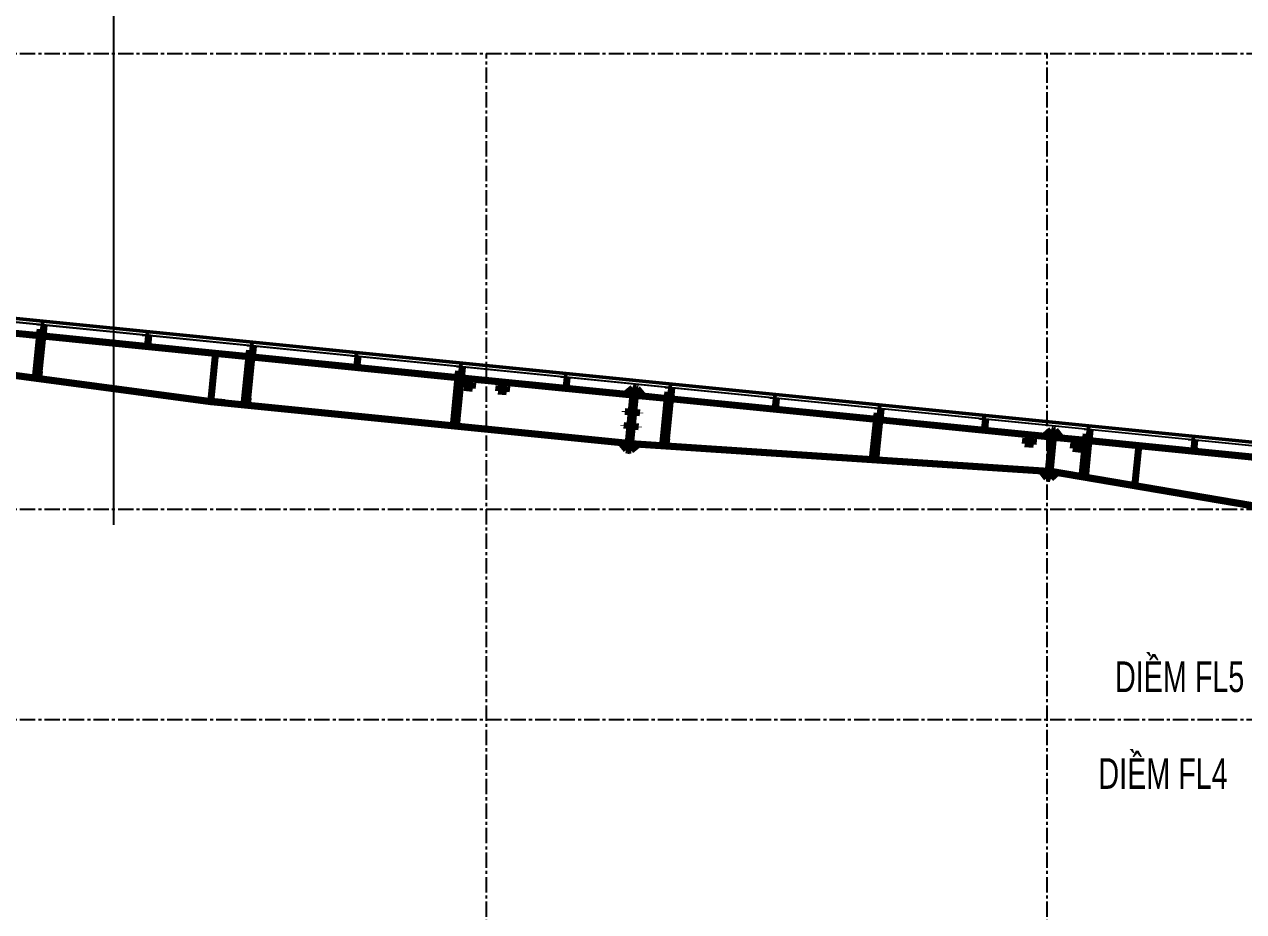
# Model space of a CAD drawing. Header units: inches. Extents: x 2 to 32666, y -5537 to 22.
# Drawn here: x 13998.2 to 14097.6, y -3863.9 to -3791.6 of the extents above; entities that cross this region are included whole.
import ezdxf

# ---------------------------------------------------------------- set-up
doc = ezdxf.new("R2010")
doc.units = ezdxf.units.IN
doc.header["$MEASUREMENT"] = 0
doc.linetypes.add('CENTER', pattern=[2, 1.25, -0.25, 0.25, -0.25])
for name, color, linetype in [('2', 2, 'Continuous'), ('3', 3, 'Continuous'), ('8', 8, 'Continuous'), ('9', 9, 'Continuous'), ('Tim truc', 8, 'Continuous')]:
    doc.layers.add(name, color=color, linetype=linetype)
doc.styles.add('ST1H', font='vnshxh.shx', dxfattribs={"width": 0.7})

msp = doc.modelspace()

# ---------------------------------------------------------------- hatches: boundary and pattern name
at = {"layer": '2'}
for points in [[(14047.9128, -3821.5941), (14047.799, -3821.5827), (14047.8138, -3821.4349), (14047.9275, -3821.4463)], [(14048.0265, -3821.6055), (14047.9128, -3821.5941), (14047.9275, -3821.4463), (14048.0413, -3821.4576)], [(14047.7763, -3822.9587), (14047.6626, -3822.9473), (14047.6774, -3822.7995), (14047.7911, -3822.8109)], [(14047.8445, -3822.2764), (14047.7308, -3822.265), (14047.7456, -3822.1172), (14047.8593, -3822.1286)], [(14047.89, -3822.9701), (14047.7763, -3822.9587), (14047.7911, -3822.8109), (14047.9048, -3822.8223)], [(14047.9583, -3822.2878), (14047.8445, -3822.2764), (14047.8593, -3822.1286), (14047.973, -3822.1399)], [(14047.5944, -3824.7782), (14047.4806, -3824.7668), (14047.4954, -3824.619), (14047.6091, -3824.6304)], [(14047.7081, -3824.7896), (14047.5944, -3824.7782), (14047.6091, -3824.6304), (14047.7229, -3824.6418)], [(14082.0283, -3825.0056), (14081.9373, -3824.9965), (14081.9521, -3824.8487), (14082.0431, -3824.8578)], [(14082.1193, -3825.0147), (14082.0283, -3825.0056), (14082.0431, -3824.8578), (14082.1341, -3824.8669)], [(14047.5261, -3825.4605), (14047.4124, -3825.4492), (14047.4272, -3825.3013), (14047.5409, -3825.3127)], [(14047.6398, -3825.4719), (14047.5261, -3825.4605), (14047.5409, -3825.3127), (14047.6546, -3825.3241)], [(14081.9601, -3825.688), (14081.8691, -3825.6789), (14081.8839, -3825.531), (14081.9749, -3825.5401)], [(14082.0511, -3825.6971), (14081.9601, -3825.688), (14081.9749, -3825.5401), (14082.0659, -3825.5492)], [(14047.4579, -3826.1428), (14047.3442, -3826.1315), (14047.359, -3825.9836), (14047.4727, -3825.995)], [(14047.5716, -3826.1542), (14047.4579, -3826.1428), (14047.4727, -3825.995), (14047.5864, -3826.0064)], [(14081.7554, -3827.7349), (14081.6644, -3827.7258), (14081.6792, -3827.578), (14081.7702, -3827.5871)], [(14081.8464, -3827.744), (14081.7554, -3827.7349), (14081.7702, -3827.5871), (14081.8612, -3827.5962)], [(14081.6872, -3828.4172), (14081.5962, -3828.4081), (14081.611, -3828.2603), (14081.702, -3828.2694)], [(14081.7781, -3828.4263), (14081.6872, -3828.4172), (14081.702, -3828.2694), (14081.7929, -3828.2785)]]:
    msp.add_hatch(color=256, dxfattribs=at).paths.add_polyline_path(points, flags=17)

# ---------------------------------------------------------------- linework, layer by layer
at = {"layer": '2', "lineweight": 100}
for p, q in [((13982.6199, -3815.3232), (13999.3934, -3817.0006)), ((13982.6244, -3815.2777), (13999.3979, -3816.9551)), ((13999.0712, -3820.2227), (13999.4485, -3816.4491)), ((13999.7184, -3816.4843), (13999.3258, -3820.4103)), ((13999.3648, -3820.1573), (13999.6851, -3816.9551)), ((13999.4477, -3816.4572), (13999.7184, -3816.4843)), ((13999.4485, -3816.4491), (13999.7328, -3816.4775)), ((13999.5031, -3816.1616), (13999.5116, -3816.0763)), ((13999.5116, -3816.1624), (13999.5031, -3816.1616)), ((13999.5116, -3816.0763), (13999.7789, -3816.103)), ((13999.5193, -3816.0857), (13999.5116, -3816.1624)), ((13999.7695, -3816.1107), (13999.5193, -3816.0857)), ((13999.6822, -3816.9835), (14012.639, -3818.2792)), ((13999.6851, -3816.9551), (13999.7695, -3816.1107)), ((13999.6851, -3816.9551), (13999.9864, -3816.9852)), ((13999.7789, -3816.103), (13999.6944, -3816.9474)), ((13999.6944, -3816.9474), (13999.9787, -3816.9758)), ((13999.7023, -3816.6448), (13999.716, -3816.6462)), ((13999.7334, -3816.1846), (13999.7044, -3816.4747)), ((13999.7618, -3816.1875), (13999.7334, -3816.1846)), ((13999.902, -3816.9681), (13999.8926, -3816.9758)), ((13999.9787, -3816.9758), (13999.9864, -3816.899)), ((13999.9864, -3816.899), (13999.9864, -3816.899)), ((13999.9864, -3816.899), (13999.9864, -3816.899)), ((13999.9864, -3816.899), (13999.995, -3816.8999)), ((13999.9864, -3816.9852), (13999.995, -3816.8999)), ((14008.032, -3817.0145), (14008.0405, -3816.9292)), ((14008.0405, -3816.9292), (14008.3078, -3816.9559)), ((14008.0482, -3816.9386), (14008.0405, -3817.0153)), ((14008.2984, -3816.9636), (14008.0482, -3816.9386)), ((14008.214, -3817.8079), (14008.2984, -3816.9636)), ((14008.3078, -3816.9559), (14008.2233, -3817.8003)), ((13979.4673, -3817.8334), (14013.3766, -3822.3729)), ((13979.4734, -3817.7881), (14013.3827, -3822.3276)), ((13999.6777, -3817.029), (14012.6344, -3818.3247)), ((14008.0405, -3817.0153), (14008.032, -3817.0145)), ((14008.2623, -3817.0375), (14008.1827, -3817.8336)), ((14008.2111, -3817.8364), (14008.214, -3817.8079)), ((14008.214, -3817.8079), (14008.5153, -3817.8381)), ((14008.2233, -3817.8003), (14008.5076, -3817.8287)), ((14008.2907, -3817.0404), (14008.2623, -3817.0375)), ((14008.4309, -3817.821), (14008.4215, -3817.8287)), ((14008.5076, -3817.8287), (14008.5153, -3817.7519)), ((14008.5153, -3817.7519), (14008.5153, -3817.7519)), ((14008.5153, -3817.7519), (14008.5153, -3817.7519)), ((14008.5153, -3817.7519), (14008.5238, -3817.7528)), ((14008.5153, -3817.8381), (14008.5238, -3817.7528)), ((14016.5609, -3817.8674), (14016.5694, -3817.7821)), ((14016.5694, -3817.8682), (14016.5609, -3817.8674)), ((14016.5694, -3817.7821), (14016.8367, -3817.8088)), ((14016.5771, -3817.7915), (14016.5694, -3817.8682)), ((14016.8273, -3817.8165), (14016.5771, -3817.7915)), ((14016.7428, -3818.6608), (14016.8273, -3817.8165)), ((14016.8367, -3817.8088), (14016.7522, -3818.6532)), ((14016.7912, -3817.8904), (14016.7621, -3818.1816)), ((14016.8196, -3817.8933), (14016.7912, -3817.8904)), ((14012.639, -3818.2792), (14012.6344, -3818.3247)), ((14012.639, -3818.2792), (14012.6344, -3818.3247)), ((14012.6344, -3818.3247), (14016.4512, -3818.7064)), ((14012.639, -3818.2792), (14016.4557, -3818.6609)), ((14013.3685, -3822.3262), (14013.7574, -3818.437)), ((14013.3969, -3822.329), (14013.7859, -3818.4398)), ((14013.7859, -3818.4398), (14013.7574, -3818.437)), ((14016.0807, -3822.411), (14016.5062, -3818.1561)), ((14016.7761, -3818.1906), (14016.3366, -3822.5855)), ((14016.3771, -3822.3183), (14016.7428, -3818.6608)), ((14016.5054, -3818.1635), (14016.7761, -3818.1906)), ((14016.5062, -3818.1561), (14016.7905, -3818.1845)), ((14016.7355, -3818.7348), (14033.5089, -3820.4121)), ((14016.74, -3818.6893), (14033.5135, -3820.3666)), ((14016.7428, -3818.6608), (14017.0442, -3818.691)), ((14016.7522, -3818.6532), (14017.0365, -3818.6816)), ((14016.7614, -3818.338), (14016.775, -3818.3393)), ((14016.9598, -3818.6739), (14016.9504, -3818.6816)), ((14017.0365, -3818.6816), (14017.0442, -3818.6048)), ((14017.0442, -3818.6048), (14017.0442, -3818.6048)), ((14017.0442, -3818.6048), (14017.0442, -3818.6048)), ((14017.0442, -3818.6048), (14017.0527, -3818.6057)), ((14017.0442, -3818.691), (14017.0527, -3818.6057)), ((14025.0898, -3818.7202), (14025.0983, -3818.635)), ((14025.0983, -3818.7211), (14025.0898, -3818.7202)), ((14025.0983, -3818.635), (14025.3656, -3818.6617)), ((14025.106, -3818.6443), (14025.0983, -3818.7211)), ((14025.3562, -3818.6694), (14025.106, -3818.6443)), ((14025.3201, -3818.7433), (14025.2405, -3819.5393)), ((14025.2717, -3819.5137), (14025.3562, -3818.6694)), ((14025.3656, -3818.6617), (14025.2811, -3819.506)), ((14025.3485, -3818.7462), (14025.3201, -3818.7433)), ((13999.3644, -3820.4487), (13999.4213, -3819.8801)), ((13999.4213, -3819.8801), (13999.3928, -3819.8773)), ((14025.2689, -3819.5422), (14025.2717, -3819.5137)), ((14025.2717, -3819.5137), (14025.5731, -3819.5439)), ((14025.2811, -3819.506), (14025.5654, -3819.5345)), ((14025.4887, -3819.5268), (14025.4793, -3819.5345)), ((14025.5654, -3819.5345), (14025.5731, -3819.4577)), ((14025.5731, -3819.4577), (14025.5731, -3819.4577)), ((14025.5731, -3819.4577), (14025.5731, -3819.4577)), ((14025.5731, -3819.4577), (14025.5816, -3819.4586)), ((14025.5731, -3819.5439), (14025.5816, -3819.4586)), ((14033.1385, -3824.1168), (14033.564, -3819.8618)), ((14033.8339, -3819.8963), (14033.3944, -3824.2913)), ((14033.5632, -3819.8693), (14033.8339, -3819.8963)), ((14033.564, -3819.8618), (14033.8483, -3819.8903)), ((14033.6187, -3819.5731), (14033.6272, -3819.4878)), ((14033.6272, -3819.574), (14033.6187, -3819.5731)), ((14033.6272, -3819.4878), (14033.8944, -3819.5146)), ((14033.6349, -3819.4972), (14033.6272, -3819.574)), ((14033.8851, -3819.5222), (14033.6349, -3819.4972)), ((14033.8006, -3820.3666), (14033.8851, -3819.5222)), ((14033.8944, -3819.5146), (14033.81, -3820.3589)), ((14033.849, -3819.5962), (14033.8198, -3819.8874)), ((14033.8774, -3819.599), (14033.849, -3819.5962)), ((13999.3418, -3820.2497), (13999.0712, -3820.2227)), ((13999.3258, -3820.4103), (13999.3394, -3820.4117)), ((13999.336, -3820.4459), (13999.3648, -3820.1573)), ((13999.3644, -3820.4487), (13999.336, -3820.4459)), ((14033.4349, -3824.0241), (14033.8006, -3820.3666)), ((14033.7932, -3820.4406), (14047.7735, -3821.8386)), ((14033.7978, -3820.3951), (14047.778, -3821.7931)), ((14033.8006, -3820.3666), (14034.102, -3820.3967)), ((14033.81, -3820.3589), (14034.0943, -3820.3874)), ((14033.8191, -3820.0437), (14033.8328, -3820.0451)), ((14034.0175, -3820.3797), (14034.0082, -3820.3874)), ((14034.0738, -3820.7672), (14034.0283, -3821.2221)), ((14034.7561, -3820.8355), (14034.0738, -3820.7672)), ((14034.0943, -3820.3874), (14034.102, -3820.3106)), ((14034.102, -3820.3106), (14034.102, -3820.3106)), ((14034.102, -3820.3106), (14034.102, -3820.3106)), ((14034.102, -3820.3106), (14034.1105, -3820.3114)), ((14034.102, -3820.3967), (14034.1105, -3820.3114)), ((14034.175, -3820.9037), (14034.1716, -3820.9378)), ((14034.6265, -3820.9833), (14034.1716, -3820.9378)), ((14034.6299, -3820.9492), (14034.175, -3820.9037)), ((14034.2844, -3820.9583), (14034.2569, -3820.9808)), ((14034.2844, -3820.9583), (14034.3194, -3820.9526)), ((14034.4786, -3820.9685), (14034.5118, -3820.9811)), ((14034.5343, -3821.0085), (14034.5118, -3820.9811)), ((14034.6299, -3820.9492), (14034.6265, -3820.9833)), ((14034.7106, -3821.2903), (14034.7561, -3820.8355)), ((14042.1476, -3820.426), (14042.1561, -3820.3407)), ((14042.1561, -3820.4269), (14042.1476, -3820.426)), ((14042.1561, -3820.3407), (14042.4233, -3820.3675)), ((14042.1638, -3820.3501), (14042.1561, -3820.4269)), ((14042.414, -3820.3751), (14042.1638, -3820.3501)), ((14042.3778, -3820.4491), (14042.2982, -3821.2451)), ((14042.3295, -3821.2195), (14042.414, -3820.3751)), ((14042.4233, -3820.3675), (14042.3389, -3821.2118)), ((14042.4063, -3820.4519), (14042.3778, -3820.4491)), ((14034.0283, -3821.2221), (14034.7106, -3821.2903)), ((14034.1579, -3821.0743), (14034.1545, -3821.1084)), ((14034.6094, -3821.1539), (14034.1545, -3821.1084)), ((14034.6128, -3821.1198), (14034.1579, -3821.0743)), ((14034.2501, -3821.049), (14034.2726, -3821.0765)), ((14034.2726, -3821.0765), (14034.3058, -3821.0891)), ((14034.465, -3821.105), (14034.5, -3821.0992)), ((14034.5, -3821.0992), (14034.5275, -3821.0768)), ((14034.6128, -3821.1198), (14034.6094, -3821.1539)), ((14036.8384, -3821.0437), (14036.7929, -3821.4986)), ((14036.7929, -3821.4986), (14037.4752, -3821.5668)), ((14037.5207, -3821.1119), (14036.8384, -3821.0437)), ((14036.9226, -3821.3507), (14036.9192, -3821.3849)), ((14037.374, -3821.4303), (14036.9192, -3821.3849)), ((14037.3774, -3821.3962), (14036.9226, -3821.3507)), ((14036.9396, -3821.1802), (14036.9362, -3821.2143)), ((14037.3911, -3821.2598), (14036.9362, -3821.2143)), ((14037.3945, -3821.2256), (14036.9396, -3821.1802)), ((14037.0147, -3821.3255), (14037.0372, -3821.353)), ((14037.049, -3821.2348), (14037.0216, -3821.2573)), ((14037.0372, -3821.353), (14037.0704, -3821.3655)), ((14037.049, -3821.2348), (14037.0841, -3821.2291)), ((14037.2296, -3821.3814), (14037.2646, -3821.3757)), ((14037.2433, -3821.245), (14037.2765, -3821.2575)), ((14037.2646, -3821.3757), (14037.2921, -3821.3532)), ((14037.2989, -3821.285), (14037.2765, -3821.2575)), ((14037.3774, -3821.3962), (14037.374, -3821.4303)), ((14037.3945, -3821.2256), (14037.3911, -3821.2598)), ((14037.4752, -3821.5668), (14037.5207, -3821.1119)), ((14042.3267, -3821.248), (14042.3295, -3821.2195)), ((14042.3295, -3821.2195), (14042.6309, -3821.2496)), ((14042.3389, -3821.2118), (14042.6232, -3821.2402)), ((14042.5464, -3821.2326), (14042.5371, -3821.2402)), ((14042.6232, -3821.2402), (14042.6309, -3821.1635)), ((14042.6309, -3821.1635), (14042.6309, -3821.1635)), ((14042.6309, -3821.1635), (14042.6309, -3821.1635)), ((14042.6309, -3821.1635), (14042.6394, -3821.1643)), ((14042.6309, -3821.2496), (14042.6394, -3821.1643)), ((14047.2378, -3821.7391), (14047.2464, -3821.6538)), ((14047.2464, -3821.6538), (14047.7467, -3821.2444)), ((14047.3231, -3826.3418), (14047.8349, -3821.2245)), ((14047.4369, -3826.3532), (14047.9486, -3821.2359)), ((14047.4369, -3826.3532), (14047.9486, -3821.2359)), ((14047.5506, -3826.3646), (14048.0623, -3821.2473)), ((14047.6927, -3821.7846), (14047.7865, -3821.7078)), ((14047.7467, -3821.2444), (14047.832, -3821.2529)), ((14047.778, -3821.7931), (14047.7735, -3821.8386)), ((14047.8349, -3821.2245), (14047.9486, -3821.2359)), ((14047.9486, -3821.2359), (14048.0623, -3821.2473)), ((14048.0054, -3821.8158), (14048.0009, -3821.8613)), ((14048.0009, -3821.8613), (14050.5667, -3822.1179)), ((14048.0054, -3821.8158), (14050.5713, -3822.0724)), ((14048.0907, -3821.8244), (14048.014, -3821.7306)), ((14048.1448, -3821.2842), (14048.0595, -3821.2757)), ((14048.5541, -3821.7846), (14048.1448, -3821.2842)), ((14048.5456, -3821.8699), (14048.5541, -3821.7846)), ((14050.2061, -3825.7243), (14050.6218, -3821.5673)), ((14050.8917, -3821.6019), (14050.4617, -3825.9013)), ((14050.621, -3821.5749), (14050.8917, -3821.6019)), ((14050.6218, -3821.5673), (14050.9061, -3821.5957)), ((14050.6765, -3821.2789), (14050.685, -3821.1936)), ((14050.685, -3821.2798), (14050.6765, -3821.2789)), ((14050.685, -3821.1936), (14050.9522, -3821.2203)), ((14050.6927, -3821.203), (14050.685, -3821.2798)), ((14050.9428, -3821.228), (14050.6927, -3821.203)), ((14050.8584, -3822.0724), (14050.9428, -3821.228)), ((14050.9522, -3821.2203), (14050.8678, -3822.0647)), ((14050.8767, -3821.7519), (14050.8903, -3821.7533)), ((14050.9067, -3821.302), (14050.8776, -3821.5929)), ((14050.9352, -3821.3048), (14050.9067, -3821.302)), ((14013.3969, -3822.329), (14013.3685, -3822.3262)), ((14013.3827, -3822.3276), (14013.3766, -3822.3729)), ((14013.3827, -3822.3276), (14013.3782, -3822.3731)), ((14013.3782, -3822.3731), (14014.5153, -3822.4868)), ((14014.5199, -3822.4413), (14013.3827, -3822.3276)), ((14014.5153, -3822.4868), (14014.5199, -3822.4413)), ((14014.5199, -3822.4413), (14014.5153, -3822.4868)), ((14014.5153, -3822.4868), (14047.38, -3825.7733)), ((14014.5199, -3822.4413), (14047.3845, -3825.7278)), ((14016.3513, -3822.4381), (14016.0807, -3822.411)), ((14016.3366, -3822.5855), (14016.3502, -3822.5869)), ((14016.3467, -3822.6223), (14016.3771, -3822.3183)), ((14016.3751, -3822.6251), (14016.3467, -3822.6223)), ((14016.3751, -3822.6251), (14016.432, -3822.0565)), ((14016.432, -3822.0565), (14016.4036, -3822.0537)), ((14050.502, -3825.6369), (14050.8584, -3822.0724)), ((14050.851, -3822.1463), (14067.6245, -3823.8237)), ((14050.8556, -3822.1009), (14067.629, -3823.7782)), ((14050.8584, -3822.0724), (14051.1598, -3822.1025)), ((14050.8678, -3822.0647), (14051.1521, -3822.0931)), ((14051.0753, -3822.0855), (14051.0659, -3822.0931)), ((14051.1521, -3822.0931), (14051.1598, -3822.0164)), ((14051.1598, -3822.0164), (14051.1598, -3822.0164)), ((14051.1598, -3822.0164), (14051.1598, -3822.0164)), ((14051.1598, -3822.0164), (14051.1683, -3822.0172)), ((14051.1598, -3822.1025), (14051.1683, -3822.0172)), ((14059.2054, -3822.1318), (14059.2139, -3822.0465)), ((14059.2139, -3822.1326), (14059.2054, -3822.1318)), ((14059.2139, -3822.0465), (14059.4811, -3822.0732)), ((14059.2216, -3822.0559), (14059.2139, -3822.1326)), ((14059.4717, -3822.0809), (14059.2216, -3822.0559)), ((14059.4356, -3822.1549), (14059.356, -3822.9509)), ((14059.3845, -3822.9537), (14059.3873, -3822.9253)), ((14059.3873, -3822.9253), (14059.4717, -3822.0809)), ((14059.3873, -3822.9253), (14059.6887, -3822.9554)), ((14059.4811, -3822.0732), (14059.3967, -3822.9176)), ((14059.3967, -3822.9176), (14059.681, -3822.946)), ((14059.4641, -3822.1577), (14059.4356, -3822.1549)), ((14059.6042, -3822.9383), (14059.5948, -3822.946)), ((14059.681, -3822.946), (14059.6887, -3822.8693)), ((14059.6887, -3822.8693), (14059.6887, -3822.8693)), ((14059.6887, -3822.8693), (14059.6887, -3822.8693)), ((14059.6887, -3822.8693), (14059.6972, -3822.8701)), ((14059.6887, -3822.9554), (14059.6972, -3822.8701)), ((14067.7342, -3822.9847), (14067.7428, -3822.8994)), ((14067.7428, -3822.8994), (14068.01, -3822.9261)), ((14067.7504, -3822.9088), (14067.7428, -3822.9855)), ((14068.0006, -3822.9338), (14067.7504, -3822.9088)), ((14067.9162, -3823.7782), (14068.0006, -3822.9338)), ((14068.01, -3822.9261), (14067.9256, -3823.7705)), ((14033.4329, -3824.3309), (14033.4898, -3823.7623)), ((14033.4898, -3823.7623), (14033.4613, -3823.7594)), ((14047.1509, -3823.1833), (14047.1543, -3823.1492)), ((14047.6342, -3823.2316), (14047.1509, -3823.1833)), ((14047.1543, -3823.1492), (14047.6376, -3823.1975)), ((14047.5489, -3823.2231), (14047.5523, -3823.189)), ((14048.3449, -3823.3027), (14047.8616, -3823.2544)), ((14048.3483, -3823.2686), (14047.865, -3823.2203)), ((14047.9469, -3823.2629), (14047.9503, -3823.2288)), ((14048.3483, -3823.2686), (14048.3449, -3823.3027)), ((14067.3226, -3826.8425), (14067.6797, -3823.2719)), ((14067.9495, -3823.3074), (14067.5766, -3827.0362)), ((14067.615, -3826.7896), (14067.9162, -3823.7782)), ((14067.6788, -3823.2803), (14067.9495, -3823.3074)), ((14067.6797, -3823.2719), (14067.964, -3823.3004)), ((14067.7428, -3822.9855), (14067.7342, -3822.9847)), ((14067.9088, -3823.8521), (14081.9118, -3825.2524)), ((14067.9133, -3823.8066), (14081.9163, -3825.2069)), ((14067.9162, -3823.7782), (14068.2175, -3823.8083)), ((14067.9256, -3823.7705), (14068.2099, -3823.7989)), ((14067.9328, -3823.474), (14067.9465, -3823.4754)), ((14067.9645, -3823.0078), (14067.9355, -3823.2975)), ((14067.9929, -3823.0106), (14067.9645, -3823.0078)), ((14068.1331, -3823.7912), (14068.1237, -3823.7989)), ((14068.2099, -3823.7989), (14068.2175, -3823.7221)), ((14068.2175, -3823.7221), (14068.2175, -3823.7221)), ((14068.2175, -3823.7221), (14068.2175, -3823.7221)), ((14068.2175, -3823.7221), (14068.2261, -3823.723)), ((14068.2175, -3823.8083), (14068.2261, -3823.723)), ((14076.2631, -3823.8376), (14076.2717, -3823.7523)), ((14076.2717, -3823.8384), (14076.2631, -3823.8376)), ((14076.2717, -3823.7523), (14076.5389, -3823.779)), ((14076.2793, -3823.7617), (14076.2717, -3823.8384)), ((14076.5295, -3823.7867), (14076.2793, -3823.7617)), ((14076.4934, -3823.8606), (14076.4138, -3824.6567)), ((14076.4451, -3824.631), (14076.5295, -3823.7867)), ((14076.5389, -3823.779), (14076.4545, -3824.6234)), ((14076.5218, -3823.8635), (14076.4934, -3823.8606)), ((14033.4091, -3824.1439), (14033.1385, -3824.1168)), ((14033.3944, -3824.2913), (14033.408, -3824.2926)), ((14033.4045, -3824.328), (14033.4349, -3824.0241)), ((14033.4329, -3824.3309), (14033.4045, -3824.328)), ((14047.0371, -3824.3205), (14047.0405, -3824.2864)), ((14047.5204, -3824.3688), (14047.0371, -3824.3205)), ((14047.0405, -3824.2864), (14047.5238, -3824.3347)), ((14047.4351, -3824.3603), (14047.4386, -3824.3262)), ((14048.2312, -3824.4399), (14047.7479, -3824.3916)), ((14048.2346, -3824.4058), (14047.7513, -3824.3575)), ((14047.8332, -3824.4001), (14047.8366, -3824.366)), ((14048.2346, -3824.4058), (14048.2312, -3824.4399)), ((14076.4422, -3824.6595), (14076.4451, -3824.631)), ((14076.4451, -3824.631), (14076.7464, -3824.6612)), ((14076.4545, -3824.6234), (14076.7388, -3824.6518)), ((14076.662, -3824.6441), (14076.6526, -3824.6518)), ((14076.7388, -3824.6518), (14076.7464, -3824.575)), ((14076.7464, -3824.575), (14076.7464, -3824.575)), ((14076.7464, -3824.575), (14076.7464, -3824.575)), ((14076.7464, -3824.575), (14076.755, -3824.5759)), ((14076.7464, -3824.6612), (14076.755, -3824.5759)), ((14081.3835, -3825.079), (14081.8839, -3824.6696)), ((14081.5752, -3828.6185), (14081.9732, -3824.6383)), ((14081.6661, -3828.6276), (14082.0641, -3824.6474)), ((14081.6661, -3828.6276), (14082.0641, -3824.6474)), ((14081.7571, -3828.6367), (14082.1551, -3824.6565)), ((14081.8839, -3824.6696), (14081.9692, -3824.6781)), ((14081.9732, -3824.6383), (14082.0641, -3824.6474)), ((14082.0641, -3824.6474), (14082.1551, -3824.6565)), ((14082.2376, -3824.6935), (14082.1523, -3824.685)), ((14082.647, -3825.1938), (14082.2376, -3824.6935)), ((14084.792, -3824.6905), (14084.8006, -3824.6052)), ((14084.8006, -3824.6913), (14084.792, -3824.6905)), ((14084.8006, -3824.6052), (14085.0678, -3824.6319)), ((14084.8082, -3824.6145), (14084.8006, -3824.6913)), ((14085.0584, -3824.6396), (14084.8082, -3824.6145)), ((14084.974, -3825.4839), (14085.0584, -3824.6396)), ((14085.0678, -3824.6319), (14084.9834, -3825.4762)), ((14085.0223, -3824.7135), (14084.9933, -3825.0032)), ((14085.0507, -3824.7164), (14085.0223, -3824.7135)), ((14046.8398, -3825.7192), (14046.8313, -3825.8045)), ((14046.8313, -3825.8045), (14047.2407, -3826.3049)), ((14047.3715, -3825.8585), (14047.2947, -3825.7647)), ((14047.3845, -3825.7278), (14047.38, -3825.7733)), ((14047.5989, -3825.8813), (14047.693, -3825.8017)), ((14047.612, -3825.7505), (14047.609, -3825.7961)), ((14047.609, -3825.7961), (14081.632, -3828.0499)), ((14047.612, -3825.7505), (14081.635, -3828.0043)), ((14048.1391, -3825.9353), (14047.6387, -3826.3447)), ((14048.1494, -3825.8319), (14048.1391, -3825.9353)), ((14050.4767, -3825.7513), (14050.2061, -3825.7243)), ((14050.4617, -3825.9013), (14050.4754, -3825.9027)), ((14050.4719, -3825.9378), (14050.502, -3825.6369)), ((14050.5003, -3825.9406), (14050.4719, -3825.9378)), ((14050.5003, -3825.9406), (14050.5572, -3825.372)), ((14050.5572, -3825.372), (14050.5287, -3825.3692)), ((14079.7883, -3825.3387), (14079.7429, -3825.7936)), ((14079.7429, -3825.7936), (14080.4252, -3825.8618)), ((14080.4707, -3825.4069), (14079.7883, -3825.3387)), ((14079.8725, -3825.6457), (14079.8691, -3825.6799)), ((14080.324, -3825.7253), (14079.8691, -3825.6799)), ((14080.3274, -3825.6912), (14079.8725, -3825.6457)), ((14079.8895, -3825.4752), (14079.8861, -3825.5093)), ((14080.341, -3825.5548), (14079.8861, -3825.5093)), ((14080.3444, -3825.5206), (14079.8895, -3825.4752)), ((14079.9646, -3825.6205), (14079.9871, -3825.648)), ((14079.9989, -3825.5298), (14079.9715, -3825.5523)), ((14079.9871, -3825.648), (14080.0203, -3825.6605)), ((14079.9989, -3825.5298), (14080.034, -3825.5241)), ((14080.1795, -3825.6764), (14080.2146, -3825.6707)), ((14080.1932, -3825.54), (14080.2264, -3825.5525)), ((14080.2146, -3825.6707), (14080.242, -3825.6482)), ((14080.2489, -3825.58), (14080.2264, -3825.5525)), ((14080.3274, -3825.6912), (14080.324, -3825.7253)), ((14080.3444, -3825.5206), (14080.341, -3825.5548)), ((14080.4252, -3825.8618), (14080.4707, -3825.4069)), ((14081.3761, -3825.1529), (14081.3835, -3825.079)), ((14081.8424, -3825.1995), (14081.9237, -3825.133)), ((14082.0983, -3825.2251), (14082.0926, -3825.282)), ((14082.0926, -3825.282), (14084.6811, -3825.5408)), ((14082.0983, -3825.2251), (14084.6868, -3825.484)), ((14082.1835, -3825.2336), (14082.1068, -3825.1398)), ((14082.6384, -3825.2791), (14082.647, -3825.1938)), ((14083.7, -3825.7299), (14083.6545, -3826.1847)), ((14084.3823, -3825.7981), (14083.7, -3825.7299)), ((14083.8012, -3825.8663), (14083.7978, -3825.9004)), ((14084.2527, -3825.9459), (14083.7978, -3825.9004)), ((14084.2561, -3825.9118), (14083.8012, -3825.8663)), ((14083.9106, -3825.921), (14083.8832, -3825.9434)), ((14083.9106, -3825.921), (14083.9457, -3825.9152)), ((14084.1049, -3825.9311), (14084.1381, -3825.9437)), ((14084.1605, -3825.9712), (14084.1381, -3825.9437)), ((14084.2561, -3825.9118), (14084.2527, -3825.9459)), ((14084.3369, -3826.253), (14084.3823, -3825.7981)), ((14084.4096, -3828.2561), (14084.7375, -3824.9776)), ((14085.0072, -3825.0135), (14084.6627, -3828.4589)), ((14084.7002, -3828.222), (14084.974, -3825.4839)), ((14084.7366, -3824.9865), (14085.0072, -3825.0135)), ((14084.7375, -3824.9776), (14085.0218, -3825.006)), ((14084.9654, -3825.5693), (14116.5687, -3828.7296)), ((14084.9711, -3825.5124), (14116.5744, -3828.6727)), ((14084.974, -3825.4839), (14085.2753, -3825.5141)), ((14084.9834, -3825.4762), (14085.2676, -3825.5047)), ((14084.9897, -3825.1893), (14085.0033, -3825.1906)), ((14085.1909, -3825.497), (14085.1815, -3825.5047)), ((14085.2676, -3825.5047), (14085.2753, -3825.4279)), ((14085.2753, -3825.4279), (14085.2753, -3825.4279)), ((14085.2753, -3825.4279), (14085.2753, -3825.4279)), ((14085.2753, -3825.4279), (14085.2839, -3825.4288)), ((14085.2753, -3825.5141), (14085.2839, -3825.4288)), ((14093.3209, -3825.5433), (14093.3294, -3825.4581)), ((14093.3294, -3825.5442), (14093.3209, -3825.5433)), ((14093.3294, -3825.4581), (14093.5967, -3825.4848)), ((14093.3371, -3825.4674), (14093.3294, -3825.5442)), ((14093.5873, -3825.4925), (14093.3371, -3825.4674)), ((14093.5512, -3825.5664), (14093.4716, -3826.3625)), ((14093.5029, -3826.3368), (14093.5873, -3825.4925)), ((14093.5967, -3825.4848), (14093.5122, -3826.3291)), ((14093.5796, -3825.5693), (14093.5512, -3825.5664)), ((14047.2407, -3826.3049), (14047.326, -3826.3134)), ((14047.3231, -3826.3418), (14047.4369, -3826.3532)), ((14047.4369, -3826.3532), (14047.5506, -3826.3646)), ((14047.6387, -3826.3447), (14047.5534, -3826.3362)), ((14067.5933, -3826.8696), (14067.3226, -3826.8425)), ((14067.5869, -3827.0715), (14067.615, -3826.7896)), ((14067.6153, -3827.0744), (14067.6721, -3826.5058)), ((14067.6721, -3826.5058), (14067.6437, -3826.5029)), ((14083.6545, -3826.1847), (14084.3369, -3826.253)), ((14083.7842, -3826.0369), (14083.7808, -3826.071)), ((14084.2356, -3826.1165), (14083.7808, -3826.071)), ((14084.2391, -3826.0824), (14083.7842, -3826.0369)), ((14083.8763, -3826.0117), (14083.8988, -3826.0391)), ((14083.8988, -3826.0391), (14083.932, -3826.0517)), ((14084.0912, -3826.0676), (14084.1263, -3826.0619)), ((14084.1263, -3826.0619), (14084.1537, -3826.0394)), ((14084.2391, -3826.0824), (14084.2356, -3826.1165)), ((14088.7103, -3829.1801), (14089.0307, -3825.9758)), ((14088.7387, -3829.1829), (14089.0591, -3825.9786)), ((14089.0591, -3825.9786), (14089.0307, -3825.9758)), ((14093.5, -3826.3653), (14093.5029, -3826.3368)), ((14093.5029, -3826.3368), (14093.8042, -3826.3669)), ((14093.5122, -3826.3291), (14093.7965, -3826.3576)), ((14093.7198, -3826.3499), (14093.7104, -3826.3576)), ((14093.7965, -3826.3576), (14093.8042, -3826.2808)), ((14093.8042, -3826.2808), (14093.8042, -3826.2808)), ((14093.8042, -3826.2808), (14093.8042, -3826.2808)), ((14093.8042, -3826.2808), (14093.8127, -3826.2817)), ((14093.8042, -3826.3669), (14093.8127, -3826.2817)), ((14067.5766, -3827.0362), (14067.5902, -3827.0376)), ((14067.6153, -3827.0744), (14067.5869, -3827.0715)), ((14084.7014, -3828.4969), (14084.7582, -3827.9283)), ((14084.7582, -3827.9283), (14084.7298, -3827.9255)), ((14081.0889, -3828.0254), (14081.0822, -3828.0926)), ((14081.0822, -3828.0926), (14081.4916, -3828.5929)), ((14081.5453, -3828.0556), (14081.0889, -3828.0254)), ((14081.4916, -3828.5929), (14081.5769, -3828.6014)), ((14081.6223, -3828.1466), (14081.5453, -3828.0556)), ((14081.5752, -3828.6185), (14081.6661, -3828.6276)), ((14081.635, -3828.0043), (14081.632, -3828.0496)), ((14081.635, -3828.0043), (14081.6366, -3828.0044)), ((14081.6661, -3828.6276), (14081.7571, -3828.6367)), ((14081.8452, -3828.6169), (14081.7599, -3828.6084)), ((14081.8054, -3828.1535), (14081.8987, -3828.0826)), ((14081.8235, -3828.0119), (14081.8139, -3828.0682)), ((14081.8139, -3828.0682), (14110.7362, -3832.9702)), ((14081.8196, -3828.0112), (14081.8235, -3828.0119)), ((14081.8235, -3828.0119), (14110.7458, -3832.9138)), ((14082.3456, -3828.2075), (14081.8452, -3828.6169)), ((14082.3504, -3828.1592), (14082.3456, -3828.2075)), ((14084.6803, -3828.2831), (14084.4096, -3828.2561)), ((14084.6627, -3828.4589), (14084.6763, -3828.4602)), ((14084.673, -3828.4941), (14084.7002, -3828.222)), ((14084.7014, -3828.4969), (14084.673, -3828.4941)), ((14088.7387, -3829.1829), (14088.7103, -3829.1801))]:
    msp.add_line(p, q, dxfattribs=at)
at = {"layer": '2', "lineweight": 0}
for p, q in [((13999.6367, -3816.6918), (13999.8244, -3816.7106)), ((13999.6515, -3816.6933), (13999.8392, -3816.712)), ((13999.6515, -3816.6933), (13999.8392, -3816.712)), ((13999.6652, -3816.6947), (13999.8244, -3816.7106)), ((13999.6652, -3816.6947), (13999.8244, -3816.7106)), ((13999.6709, -3816.3506), (13999.8585, -3816.3694)), ((13999.6993, -3816.3535), (13999.8585, -3816.3694)), ((13999.6993, -3816.3535), (13999.8585, -3816.3694)), ((13999.6993, -3816.3535), (13999.7533, -3816.3589)), ((13999.6993, -3816.3535), (13999.7533, -3816.3589)), ((14008.1656, -3817.5447), (14008.3533, -3817.5634)), ((14008.1941, -3817.5475), (14008.2481, -3817.5529)), ((14008.1941, -3817.5475), (14008.2481, -3817.5529)), ((14008.1941, -3817.5476), (14008.3533, -3817.5635)), ((14008.1941, -3817.5476), (14008.3533, -3817.5635)), ((14008.1997, -3817.2035), (14008.3874, -3817.2223)), ((14008.2282, -3817.2064), (14008.3874, -3817.2223)), ((14008.2282, -3817.2064), (14008.3874, -3817.2223)), ((14008.2282, -3817.2064), (14008.2822, -3817.2118)), ((14008.2282, -3817.2064), (14008.2822, -3817.2118)), ((14016.6945, -3818.3976), (14016.8822, -3818.4163)), ((14016.7093, -3818.399), (14016.8969, -3818.4178)), ((14016.7093, -3818.399), (14016.8969, -3818.4178)), ((14016.7229, -3818.4005), (14016.8821, -3818.4164)), ((14016.7229, -3818.4005), (14016.8821, -3818.4164)), ((14016.7286, -3818.0564), (14016.9163, -3818.0752)), ((14016.7571, -3818.0593), (14016.8111, -3818.0647)), ((14016.7571, -3818.0593), (14016.8111, -3818.0647)), ((14016.7571, -3818.0593), (14016.9163, -3818.0752)), ((14016.7571, -3818.0593), (14016.9163, -3818.0752)), ((14025.2575, -3818.9093), (14025.4452, -3818.9281)), ((14025.2859, -3818.9122), (14025.4452, -3818.9281)), ((14025.2859, -3818.9122), (14025.4452, -3818.9281)), ((14025.286, -3818.9121), (14025.34, -3818.9175)), ((14025.286, -3818.9121), (14025.34, -3818.9175)), ((14025.2234, -3819.2505), (14025.411, -3819.2692)), ((14025.2518, -3819.2533), (14025.411, -3819.2693)), ((14025.2518, -3819.2533), (14025.411, -3819.2693)), ((14025.2518, -3819.2533), (14025.3059, -3819.2587)), ((14025.2518, -3819.2533), (14025.3059, -3819.2587)), ((14033.7864, -3819.7622), (14033.9741, -3819.781)), ((14033.8148, -3819.765), (14033.8689, -3819.7704)), ((14033.8148, -3819.765), (14033.8689, -3819.7704)), ((14033.8148, -3819.7651), (14033.974, -3819.781)), ((14033.8148, -3819.7651), (14033.974, -3819.781)), ((13999.3024, -3820.1841), (13999.4901, -3820.2029)), ((13999.3024, -3820.1841), (13999.4901, -3820.2029)), ((14033.7523, -3820.1033), (14033.9399, -3820.1221)), ((14033.7671, -3820.1048), (14033.9547, -3820.1236)), ((14033.7671, -3820.1048), (14033.9547, -3820.1236)), ((14033.7807, -3820.1062), (14033.9399, -3820.1222)), ((14033.7807, -3820.1062), (14033.9399, -3820.1222)), ((14034.2358, -3820.9644), (14034.2188, -3820.9851)), ((14034.2594, -3820.9518), (14034.2358, -3820.9644)), ((14034.2861, -3820.9493), (14034.2594, -3820.9518)), ((14034.4339, -3820.964), (14034.2861, -3820.9493)), ((14034.3668, -3820.8884), (14034.3395, -3821.1613)), ((14034.4595, -3820.9718), (14034.4339, -3820.964)), ((14034.4802, -3820.9889), (14034.4595, -3820.9718)), ((14042.2812, -3820.9562), (14042.4688, -3820.975)), ((14042.3096, -3820.9591), (14042.4688, -3820.975)), ((14042.3096, -3820.9591), (14042.4688, -3820.975)), ((14042.3096, -3820.9591), (14042.3636, -3820.9645)), ((14042.3096, -3820.9591), (14042.3636, -3820.9645)), ((14042.3153, -3820.6151), (14042.5029, -3820.6338)), ((14042.3437, -3820.6179), (14042.3978, -3820.6233)), ((14042.3437, -3820.6179), (14042.3978, -3820.6233)), ((14042.3437, -3820.618), (14042.5029, -3820.6339)), ((14042.3437, -3820.618), (14042.5029, -3820.6339)), ((14034.2188, -3820.9851), (14034.211, -3821.0107)), ((14034.211, -3821.0107), (14034.211, -3821.0107)), ((14034.211, -3821.0107), (14034.2136, -3821.0373)), ((14034.2136, -3821.0373), (14034.2262, -3821.0609)), ((14034.2167, -3821.0112), (14034.4896, -3821.0385)), ((14034.2262, -3821.0609), (14034.2468, -3821.0779)), ((14034.2468, -3821.0779), (14034.2724, -3821.0857)), ((14034.2724, -3821.0857), (14034.4203, -3821.1005)), ((14034.4203, -3821.1005), (14034.4469, -3821.0979)), ((14034.4469, -3821.0979), (14034.4705, -3821.0853)), ((14034.4705, -3821.0853), (14034.4875, -3821.0647)), ((14034.4927, -3821.0125), (14034.4802, -3820.9889)), ((14034.4875, -3821.0647), (14034.4953, -3821.0391)), ((14034.4953, -3821.0391), (14034.4927, -3821.0125)), ((14034.4953, -3821.0391), (14034.4953, -3821.0391)), ((14037.0618, -3821.2694), (14037.054, -3821.295)), ((14037.054, -3821.295), (14037.054, -3821.295)), ((14037.054, -3821.295), (14037.0566, -3821.3216)), ((14037.0566, -3821.3216), (14037.0691, -3821.3452)), ((14037.0597, -3821.2955), (14037.3326, -3821.3228)), ((14037.0788, -3821.2487), (14037.0618, -3821.2694)), ((14037.0691, -3821.3452), (14037.0898, -3821.3622)), ((14037.1024, -3821.2361), (14037.0788, -3821.2487)), ((14037.0898, -3821.3622), (14037.1154, -3821.37)), ((14037.129, -3821.2336), (14037.1024, -3821.2361)), ((14037.1154, -3821.37), (14037.2632, -3821.3848)), ((14037.2769, -3821.2483), (14037.129, -3821.2336)), ((14037.2098, -3821.1727), (14037.1825, -3821.4456)), ((14037.2632, -3821.3848), (14037.2899, -3821.3822)), ((14037.3025, -3821.2561), (14037.2769, -3821.2483)), ((14037.2899, -3821.3822), (14037.3135, -3821.3696)), ((14037.3231, -3821.2731), (14037.3025, -3821.2561)), ((14037.3135, -3821.3696), (14037.3305, -3821.349)), ((14037.3357, -3821.2968), (14037.3231, -3821.2731)), ((14037.3305, -3821.349), (14037.3383, -3821.3234)), ((14037.3383, -3821.3234), (14037.3357, -3821.2968)), ((14037.3383, -3821.3234), (14037.3383, -3821.3234)), ((14047.716, -3821.4998), (14048.2045, -3821.5486)), ((14047.716, -3821.4998), (14048.2045, -3821.5486)), ((14047.799, -3821.5827), (14047.9128, -3821.5941)), ((14047.799, -3821.5827), (14047.9128, -3821.5941)), ((14047.8138, -3821.4349), (14047.9275, -3821.4463)), ((14047.8138, -3821.4349), (14047.9275, -3821.4463)), ((14047.9128, -3821.5941), (14048.0265, -3821.6055)), ((14047.9128, -3821.5941), (14048.0265, -3821.6055)), ((14047.9275, -3821.4463), (14048.0413, -3821.4576)), ((14047.9275, -3821.4463), (14048.0413, -3821.4576)), ((14050.8101, -3821.8091), (14050.9977, -3821.8279)), ((14050.8249, -3821.8106), (14051.0125, -3821.8294)), ((14050.8249, -3821.8106), (14051.0125, -3821.8294)), ((14050.8385, -3821.812), (14050.9977, -3821.8279)), ((14050.8385, -3821.812), (14050.9977, -3821.8279)), ((14050.8442, -3821.468), (14051.0318, -3821.4867)), ((14050.8726, -3821.4708), (14050.9266, -3821.4762)), ((14050.8726, -3821.4708), (14050.9266, -3821.4762)), ((14050.8726, -3821.4709), (14051.0318, -3821.4868)), ((14050.8726, -3821.4709), (14051.0318, -3821.4868)), ((14016.3132, -3822.3605), (14016.5008, -3822.3792)), ((14016.3132, -3822.3605), (14016.5008, -3822.3792)), ((14047.5796, -3822.8644), (14048.068, -3822.9132)), ((14047.5796, -3822.8644), (14048.068, -3822.9132)), ((14047.6478, -3822.1821), (14048.1362, -3822.2309)), ((14047.6478, -3822.1821), (14048.1362, -3822.2309)), ((14047.6626, -3822.9473), (14047.7763, -3822.9587)), ((14047.6626, -3822.9473), (14047.7763, -3822.9587)), ((14047.6774, -3822.7995), (14047.7911, -3822.8109)), ((14047.6774, -3822.7995), (14047.7911, -3822.8109)), ((14047.7308, -3822.265), (14047.8445, -3822.2764)), ((14047.7308, -3822.265), (14047.8445, -3822.2764)), ((14047.7456, -3822.1172), (14047.8593, -3822.1286)), ((14047.7456, -3822.1172), (14047.8593, -3822.1286)), ((14047.7763, -3822.9587), (14047.89, -3822.9701)), ((14047.7763, -3822.9587), (14047.89, -3822.9701)), ((14047.7911, -3822.8109), (14047.9048, -3822.8223)), ((14047.7911, -3822.8109), (14047.9048, -3822.8223)), ((14047.8445, -3822.2764), (14047.9583, -3822.2878)), ((14047.8445, -3822.2764), (14047.9583, -3822.2878)), ((14047.8593, -3822.1286), (14047.973, -3822.1399)), ((14047.8593, -3822.1286), (14047.973, -3822.1399)), ((14059.339, -3822.662), (14059.5266, -3822.6808)), ((14059.3674, -3822.6648), (14059.4214, -3822.6702)), ((14059.3674, -3822.6648), (14059.4214, -3822.6702)), ((14059.3674, -3822.6649), (14059.5266, -3822.6808)), ((14059.3674, -3822.6649), (14059.5266, -3822.6808)), ((14059.3731, -3822.3208), (14059.5607, -3822.3396)), ((14059.4015, -3822.3237), (14059.5607, -3822.3397)), ((14059.4015, -3822.3237), (14059.5607, -3822.3397)), ((14059.4015, -3822.3237), (14059.4555, -3822.3291)), ((14059.4015, -3822.3237), (14059.4555, -3822.3291)), ((14067.8679, -3823.5149), (14068.0555, -3823.5337)), ((14067.8826, -3823.5164), (14068.0703, -3823.5351)), ((14067.8826, -3823.5164), (14068.0703, -3823.5351)), ((14067.8963, -3823.5178), (14068.0555, -3823.5337)), ((14067.8963, -3823.5178), (14068.0555, -3823.5337)), ((14067.902, -3823.1737), (14068.0896, -3823.1925)), ((14067.9304, -3823.1766), (14068.0896, -3823.1926)), ((14067.9304, -3823.1766), (14068.0896, -3823.1926)), ((14067.9304, -3823.1766), (14067.9844, -3823.182)), ((14067.9304, -3823.1766), (14067.9844, -3823.182)), ((14033.3709, -3824.0663), (14033.5586, -3824.085)), ((14033.3709, -3824.0663), (14033.5586, -3824.085)), ((14047.3976, -3824.6839), (14047.886, -3824.7327)), ((14047.3976, -3824.6839), (14047.886, -3824.7327)), ((14047.4806, -3824.7668), (14047.5944, -3824.7782)), ((14047.4806, -3824.7668), (14047.5944, -3824.7782)), ((14047.4954, -3824.619), (14047.6091, -3824.6304)), ((14047.4954, -3824.619), (14047.6091, -3824.6304)), ((14047.5944, -3824.7782), (14047.7081, -3824.7896)), ((14047.5944, -3824.7782), (14047.7081, -3824.7896)), ((14047.6091, -3824.6304), (14047.7229, -3824.6418)), ((14047.6091, -3824.6304), (14047.7229, -3824.6418)), ((14076.3968, -3824.3678), (14076.5844, -3824.3865)), ((14076.4252, -3824.3706), (14076.4792, -3824.376)), ((14076.4252, -3824.3706), (14076.4792, -3824.376)), ((14076.4252, -3824.3707), (14076.5844, -3824.3866)), ((14076.4252, -3824.3707), (14076.5844, -3824.3866)), ((14076.4309, -3824.0266), (14076.6185, -3824.0454)), ((14076.4593, -3824.0295), (14076.6185, -3824.0454)), ((14076.4593, -3824.0295), (14076.6185, -3824.0454)), ((14076.4593, -3824.0295), (14076.5133, -3824.0349)), ((14076.4593, -3824.0295), (14076.5133, -3824.0349)), ((14081.8543, -3824.9136), (14082.3143, -3824.9596)), ((14081.8543, -3824.9136), (14082.3143, -3824.9596)), ((14081.9521, -3824.8487), (14082.0431, -3824.8578)), ((14081.9521, -3824.8487), (14082.0431, -3824.8578)), ((14082.0431, -3824.8578), (14082.1341, -3824.8669)), ((14082.0431, -3824.8578), (14082.1341, -3824.8669)), ((14084.9598, -3824.8795), (14085.1474, -3824.8983)), ((14084.9882, -3824.8824), (14085.0422, -3824.8878)), ((14084.9882, -3824.8824), (14085.0422, -3824.8878)), ((14084.9882, -3824.8824), (14085.1474, -3824.8983)), ((14084.9882, -3824.8824), (14085.1474, -3824.8983)), ((14047.3294, -3825.3662), (14047.8178, -3825.415)), ((14047.3294, -3825.3662), (14047.8178, -3825.415)), ((14047.4124, -3825.4492), (14047.5261, -3825.4605)), ((14047.4124, -3825.4492), (14047.5261, -3825.4605)), ((14047.4272, -3825.3013), (14047.5409, -3825.3127)), ((14047.4272, -3825.3013), (14047.5409, -3825.3127)), ((14047.5261, -3825.4605), (14047.6398, -3825.4719)), ((14047.5261, -3825.4605), (14047.6398, -3825.4719)), ((14047.5409, -3825.3127), (14047.6546, -3825.3241)), ((14047.5409, -3825.3127), (14047.6546, -3825.3241)), ((14050.4383, -3825.676), (14050.626, -3825.6947)), ((14050.4383, -3825.676), (14050.626, -3825.6947)), ((14079.9331, -3825.5565), (14079.9253, -3825.5821)), ((14079.9253, -3825.5821), (14079.9253, -3825.5821)), ((14079.9253, -3825.5821), (14079.9279, -3825.6087)), ((14079.9279, -3825.6087), (14079.9405, -3825.6323)), ((14079.931, -3825.5827), (14080.2039, -3825.61)), ((14079.9501, -3825.5359), (14079.9331, -3825.5565)), ((14079.9405, -3825.6323), (14079.9611, -3825.6494)), ((14079.9737, -3825.5233), (14079.9501, -3825.5359)), ((14079.9611, -3825.6494), (14079.9867, -3825.6572)), ((14080.0004, -3825.5207), (14079.9737, -3825.5233)), ((14079.9867, -3825.6572), (14080.1345, -3825.6719)), ((14080.1482, -3825.5355), (14080.0004, -3825.5207)), ((14080.0811, -3825.4599), (14080.0538, -3825.7328)), ((14080.1345, -3825.6719), (14080.1612, -3825.6694)), ((14080.1738, -3825.5433), (14080.1482, -3825.5355)), ((14080.1612, -3825.6694), (14080.1848, -3825.6568)), ((14080.1944, -3825.5603), (14080.1738, -3825.5433)), ((14080.1848, -3825.6568), (14080.2018, -3825.6361)), ((14080.207, -3825.5839), (14080.1944, -3825.5603)), ((14080.2018, -3825.6361), (14080.2096, -3825.6105)), ((14080.2096, -3825.6105), (14080.207, -3825.5839)), ((14080.2096, -3825.6105), (14080.2096, -3825.6105)), ((14081.7861, -3825.5959), (14082.2461, -3825.6419)), ((14081.7861, -3825.5959), (14082.2461, -3825.6419)), ((14081.8691, -3825.6789), (14081.9601, -3825.688)), ((14081.8691, -3825.6789), (14081.9601, -3825.688)), ((14081.8839, -3825.531), (14081.9749, -3825.5401)), ((14081.8839, -3825.531), (14081.9749, -3825.5401)), ((14081.9373, -3824.9965), (14082.0283, -3825.0056)), ((14081.9373, -3824.9965), (14082.0283, -3825.0056)), ((14081.9601, -3825.688), (14082.0511, -3825.6971)), ((14081.9601, -3825.688), (14082.0511, -3825.6971)), ((14081.9749, -3825.5401), (14082.0659, -3825.5492)), ((14081.9749, -3825.5401), (14082.0659, -3825.5492)), ((14082.0283, -3825.0056), (14082.1193, -3825.0147)), ((14082.0283, -3825.0056), (14082.1193, -3825.0147)), ((14083.9303, -3825.9339), (14083.9133, -3825.9545)), ((14083.9539, -3825.9213), (14083.9303, -3825.9339)), ((14083.9805, -3825.9187), (14083.9539, -3825.9213)), ((14084.1283, -3825.9335), (14083.9805, -3825.9187)), ((14084.0612, -3825.8579), (14084.034, -3826.1308)), ((14084.1539, -3825.9413), (14084.1283, -3825.9335)), ((14084.1746, -3825.9583), (14084.1539, -3825.9413)), ((14084.9256, -3825.2207), (14085.1133, -3825.2394)), ((14084.9404, -3825.2221), (14085.1281, -3825.2409)), ((14084.9404, -3825.2221), (14085.1281, -3825.2409)), ((14084.9541, -3825.2236), (14085.1133, -3825.2395)), ((14084.9541, -3825.2236), (14085.1133, -3825.2395)), ((14093.4886, -3825.7324), (14093.6763, -3825.7512)), ((14093.5171, -3825.7352), (14093.6763, -3825.7512)), ((14093.5171, -3825.7352), (14093.6763, -3825.7512)), ((14093.5171, -3825.7352), (14093.5711, -3825.7406)), ((14093.5171, -3825.7352), (14093.5711, -3825.7406)), ((14047.2612, -3826.0485), (14047.7496, -3826.0973)), ((14047.2612, -3826.0485), (14047.7496, -3826.0973)), ((14047.3442, -3826.1315), (14047.4579, -3826.1428)), ((14047.3442, -3826.1315), (14047.4579, -3826.1428)), ((14047.359, -3825.9836), (14047.4727, -3825.995)), ((14047.359, -3825.9836), (14047.4727, -3825.995)), ((14047.4579, -3826.1428), (14047.5716, -3826.1542)), ((14047.4579, -3826.1428), (14047.5716, -3826.1542)), ((14047.4727, -3825.995), (14047.5864, -3826.0064)), ((14047.4727, -3825.995), (14047.5864, -3826.0064)), ((14067.5533, -3826.8097), (14067.7409, -3826.8285)), ((14067.5533, -3826.8097), (14067.7409, -3826.8285)), ((14083.9133, -3825.9545), (14083.9055, -3825.9801)), ((14083.9055, -3825.9801), (14083.9055, -3825.9801)), ((14083.9055, -3825.9801), (14083.908, -3826.0067)), ((14083.908, -3826.0067), (14083.9206, -3826.0304)), ((14083.9111, -3825.9807), (14084.1841, -3826.008)), ((14083.9206, -3826.0304), (14083.9413, -3826.0474)), ((14083.9413, -3826.0474), (14083.9669, -3826.0552)), ((14083.9669, -3826.0552), (14084.1147, -3826.07)), ((14084.1147, -3826.07), (14084.1413, -3826.0674)), ((14084.1413, -3826.0674), (14084.1649, -3826.0548)), ((14084.1649, -3826.0548), (14084.1819, -3826.0341)), ((14084.1872, -3825.9819), (14084.1746, -3825.9583)), ((14084.1819, -3826.0341), (14084.1898, -3826.0085)), ((14084.1898, -3826.0085), (14084.1872, -3825.9819)), ((14084.1898, -3826.0085), (14084.1898, -3826.0085)), ((14093.4545, -3826.0736), (14093.6422, -3826.0923)), ((14093.483, -3826.0764), (14093.6422, -3826.0923)), ((14093.483, -3826.0764), (14093.6422, -3826.0923)), ((14093.483, -3826.0764), (14093.537, -3826.0818)), ((14093.483, -3826.0764), (14093.537, -3826.0818)), ((14081.5814, -3827.6428), (14082.0414, -3827.6888)), ((14081.5814, -3827.6428), (14082.0414, -3827.6888)), ((14081.6644, -3827.7258), (14081.7554, -3827.7349)), ((14081.6644, -3827.7258), (14081.7554, -3827.7349)), ((14081.6792, -3827.578), (14081.7702, -3827.5871)), ((14081.6792, -3827.578), (14081.7702, -3827.5871)), ((14081.7554, -3827.7349), (14081.8464, -3827.744)), ((14081.7554, -3827.7349), (14081.8464, -3827.744)), ((14081.7702, -3827.5871), (14081.8612, -3827.5962)), ((14081.7702, -3827.5871), (14081.8612, -3827.5962)), ((14081.5132, -3828.3251), (14081.9732, -3828.3711)), ((14081.5132, -3828.3251), (14081.9732, -3828.3711)), ((14081.5962, -3828.4081), (14081.6872, -3828.4172)), ((14081.5962, -3828.4081), (14081.6872, -3828.4172)), ((14081.611, -3828.2603), (14081.702, -3828.2694)), ((14081.611, -3828.2603), (14081.702, -3828.2694)), ((14081.6872, -3828.4172), (14081.7781, -3828.4263)), ((14081.6872, -3828.4172), (14081.7781, -3828.4263)), ((14081.702, -3828.2694), (14081.7929, -3828.2785)), ((14081.702, -3828.2694), (14081.7929, -3828.2785)), ((14084.6394, -3828.2323), (14084.827, -3828.2511)), ((14084.6394, -3828.2323), (14084.827, -3828.2511))]:
    msp.add_line(p, q, dxfattribs=at)
at = {"layer": '2', "lineweight": 100}
for centre, start, end in [((14034.3126, -3821.0208), 144.289401, 204.289401), ((14034.4718, -3821.0367), 324.2894, 24.2894), ((14037.0772, -3821.2973), 144.289401, 204.289401), ((14037.2364, -3821.3132), 324.2894, 24.2894), ((14080.0271, -3825.5923), 144.289419, 204.289419), ((14080.1864, -3825.6082), 324.289418, 24.289418), ((14083.9388, -3825.9835), 144.289399, 204.289399), ((14084.098, -3825.9994), 324.289398, 24.289398)]:
    msp.add_arc(centre, 0.0686, start, end, dxfattribs=at)
at = {"layer": '3'}
for p, q in [((13946.8887, -3810.4465), (14117.391, -3827.4968)), ((13946.8889, -3810.4408), (14117.3916, -3827.4911)), ((13947.1123, -3810.8306), (14117.2261, -3827.8421)), ((13947.1181, -3810.837), (14117.2321, -3827.8484))]:
    msp.add_line(p, q, dxfattribs=at)
at = {"layer": '8'}
msp.add_line((13946.887, -3810.5842), (14117.3774, -3827.6332), dxfattribs=at)
at = {"layer": '9'}
msp.add_line((14005.4494, -3832.4039), (14005.4494, -3767.6668), dxfattribs=at)
at = {"layer": 'Tim truc', "linetype": 'CENTER'}
for p, q in [((13723.8029, -3793.9869), (14224.8224, -3793.9869)), ((14035.8315, -3924.3761), (14035.8315, -3793.9869)), ((14081.5458, -3924.3761), (14081.5458, -3793.9869)), ((13723.8029, -3831.1298), (14224.8224, -3831.1298)), ((13723.8029, -3848.2726), (14224.8224, -3848.2726))]:
    msp.add_line(p, q, dxfattribs=at)

# ---------------------------------------------------------------- texts
at = {"layer": '3', "style": 'ST1H', "width": 0.7}
for s, p in [('diÒm fl5', (14087.0881, -3846.0436)), ('diÒm fl4', (14085.7316, -3853.9342))]:
    msp.add_text(s, height=2.5, dxfattribs=at).set_placement(p)

doc.saveas('drawing.dxf')
